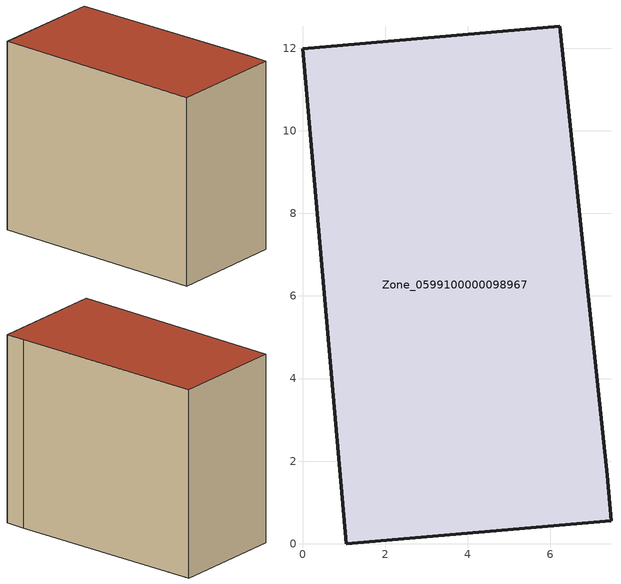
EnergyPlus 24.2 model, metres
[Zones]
Zone_0599100000098967
 floor ground (C_G): 1.06,0 0,11.99 6.23,12.53 7.38,1.66 7.47,0.56 z0
 wall outside (C_F): 1.06,0 7.47,0.56 7.38,1.66 6.23,12.53 0,11.99 1.06,0 z0:10.57
 roof outside (C_R): 0,11.99 1.06,0 7.47,0.56 7.38,1.66 6.23,12.53 z10.57
[BUILDING]
Pand.0599100000098967: North Axis=0; Terrain=City; Loads Convergence Tolerance Value=0.04; Temperature Convergence Tolerance Value=0.4; Solar Distribution=FullExterior; Maximum Number of Warmup Days=25; Minimum Number of Warmup Days=1
[Site:Location]
Rotterdam.The.Hague.AP_ZH_NLD Design_Conditions: Latitude=51.96; Longitude=4.45; Time Zone=1; Elevation=-4.5
[SITE:GROUNDTEMPERATURE:BUILDINGSURFACE]
18, 18, 18, 18, 18, 18, 18, 18, 18, 18, 18, 18
[MATERIAL] Thermal Absorptance=0.9; Solar Absorptance=0.7; Visible Absorptance=0.7
Name | Roughness | Thickness | Conductivity | Density | Specific Heat
G.TI.1946 | MediumSmooth | 0.15 | 1 | 540 | 1210
F.TI.1946 | Rough | 0.3 | 0.857143 | 1920 | 840
R.TI.1946 | MediumRough | 0.2 | 0.1 | 1500 | 1000
[CONSTRUCTION]
C_G: G.TI.1946
C_F: F.TI.1946
C_R: R.TI.1946
[ZONE]
Zone_0599100000098967: Type=1; Multiplier=1; Ceiling Height=Autocalculate; Volume=Autocalculate; Floor Area=autocalculate; Part of Total Floor Area=Yes
[ZONEINFILTRATION:DESIGNFLOWRATE]
Infil_Zone_0599100000098967: Zone or ZoneList or Space or SpaceList=Zone_0599100000098967; Schedule=AlwaysOn; Design Flow Rate Calculation Method=Flow/Area; Flow Rate per Floor Area=0.003; Constant Term Coefficient=1; Temperature Term Coefficient=0; Velocity Term Coefficient=0; Velocity Squared Term Coefficient=0
[HVACTEMPLATE:ZONE:IDEALLOADSAIRSYSTEM]
Zone_0599100000098967: Maximum Heating Supply Air Temperature=50; Minimum Cooling Supply Air Temperature=13; Maximum Heating Supply Air Humidity Ratio=0.0156; Minimum Cooling Supply Air Humidity Ratio=0.0077; Heating Limit=NoLimit; Cooling Limit=NoLimit; Dehumidification Control Type=ConstantSensibleHeatRatio; Cooling Sensible Heat Ratio=0.7; Dehumidification Setpoint=60; Humidification Control Type=None; Humidification Setpoint=30; Outdoor Air Method=None; Outdoor Air Flow Rate per Person=0.00944; Outdoor Air Flow Rate per Zone Floor Area=0; Outdoor Air Flow Rate per Zone=0; Demand Controlled Ventilation Type=None; Outdoor Air Economizer Type=NoEconomizer; Heat Recovery Type=None; Sensible Heat Recovery Effectiveness=0.7; Latent Heat Recovery Effectiveness=0.65
[ZONECONTROL:THERMOSTAT]
ThermostatControl_Zone_0599100000098967: Zone or ZoneList=Zone_0599100000098967; Control Type Schedule=DualSetpointControlType; Control 1=Thermostat_Zone_0599100000098967; Temperature Difference Between Cutout And Setpoint=0
[THERMOSTATSETPOINT:DUALSETPOINT]
Thermostat_Zone_0599100000098967: Heating Setpoint Temperature Schedule=HeatingSetpoint_Zone_0599100000098967; Cooling Setpoint Temperature Schedule=CoolingSetpoint_Zone_0599100000098967
[SCHEDULE:COMPACT]
HeatingSetpoint_Zone_0599100000098967: Through: 12/31, For: AllDays, Until: 24:00, 21
CoolingSetpoint_Zone_0599100000098967: Through: 12/31, For: AllDays, Until: 24:00, 24
DualSetpointControlType: Through: 12/31, For: AllDays, Until: 24:00, 4
AlwaysOn: Through: 12/31, For: AllDays, Until: 24:00, 1
